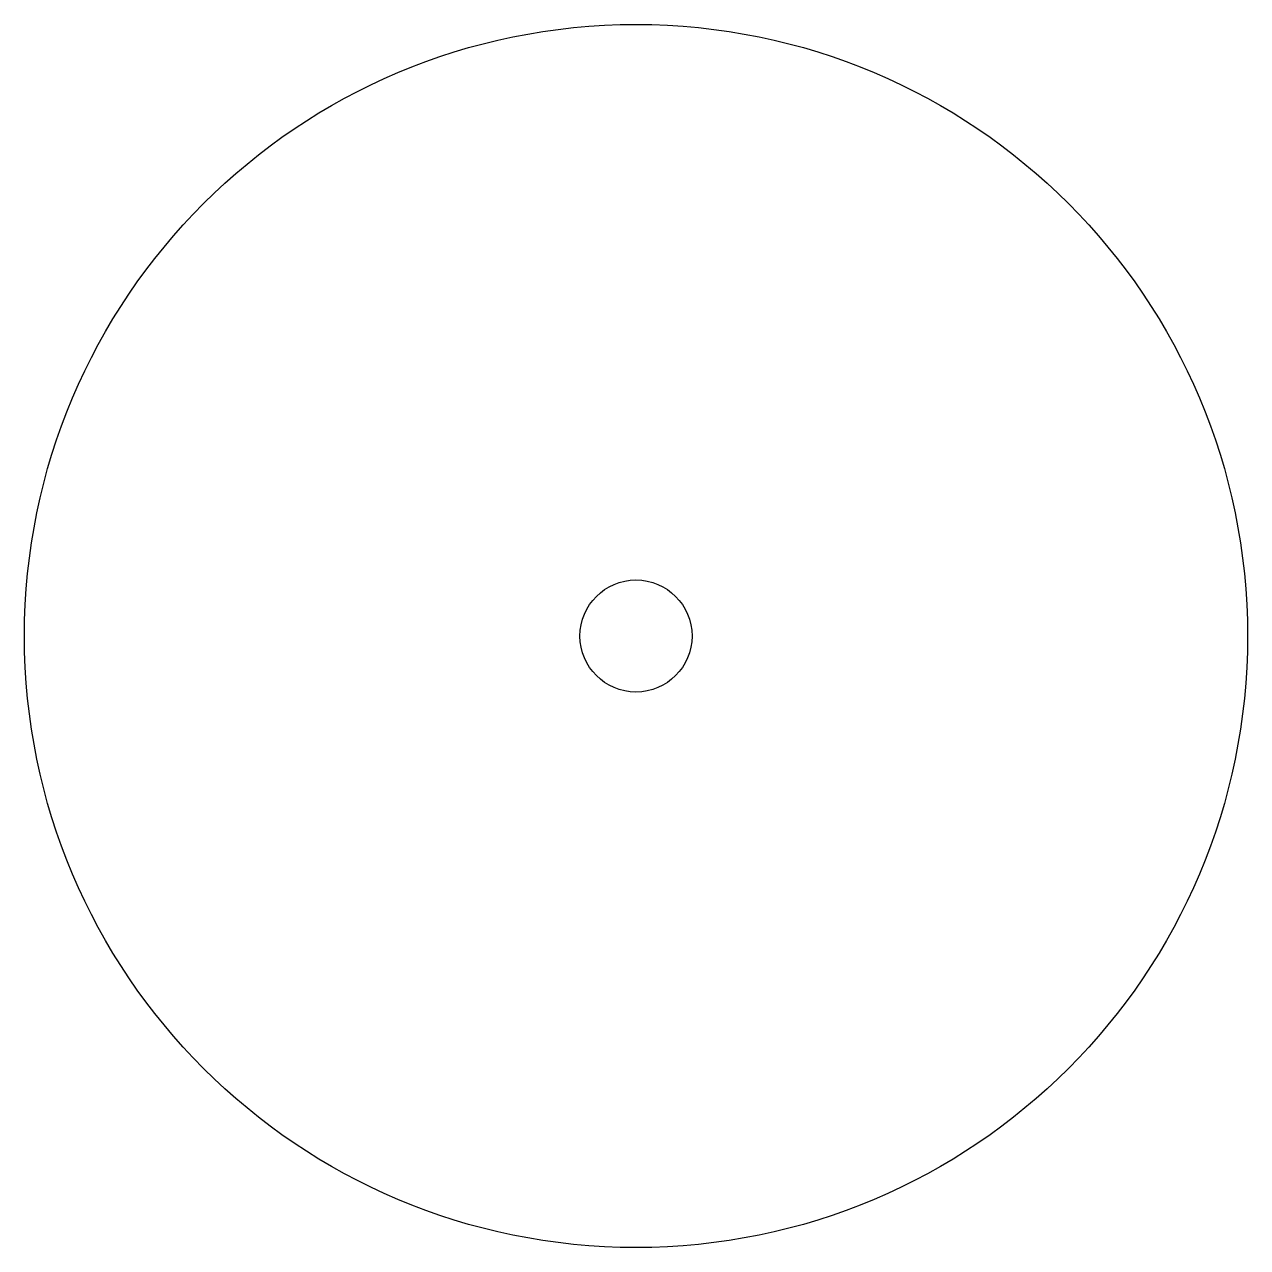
# Model space of a CAD drawing. Header units: millimetres. Extents: x 4 to 16, y -42 to -30.
import ezdxf

# ---------------------------------------------------------------- set-up
doc = ezdxf.new("R2010")
doc.units = ezdxf.units.MM
doc.layers.add('Shape2DView', color=7, linetype='CONTINUOUS')

msp = doc.modelspace()

# ---------------------------------------------------------------- linework, layer by layer
at = {"layer": 'Shape2DView'}
for radius in [6, 0.55]:
    msp.add_circle((10, -36), radius, dxfattribs=at)

doc.saveas('drawing.dxf')
